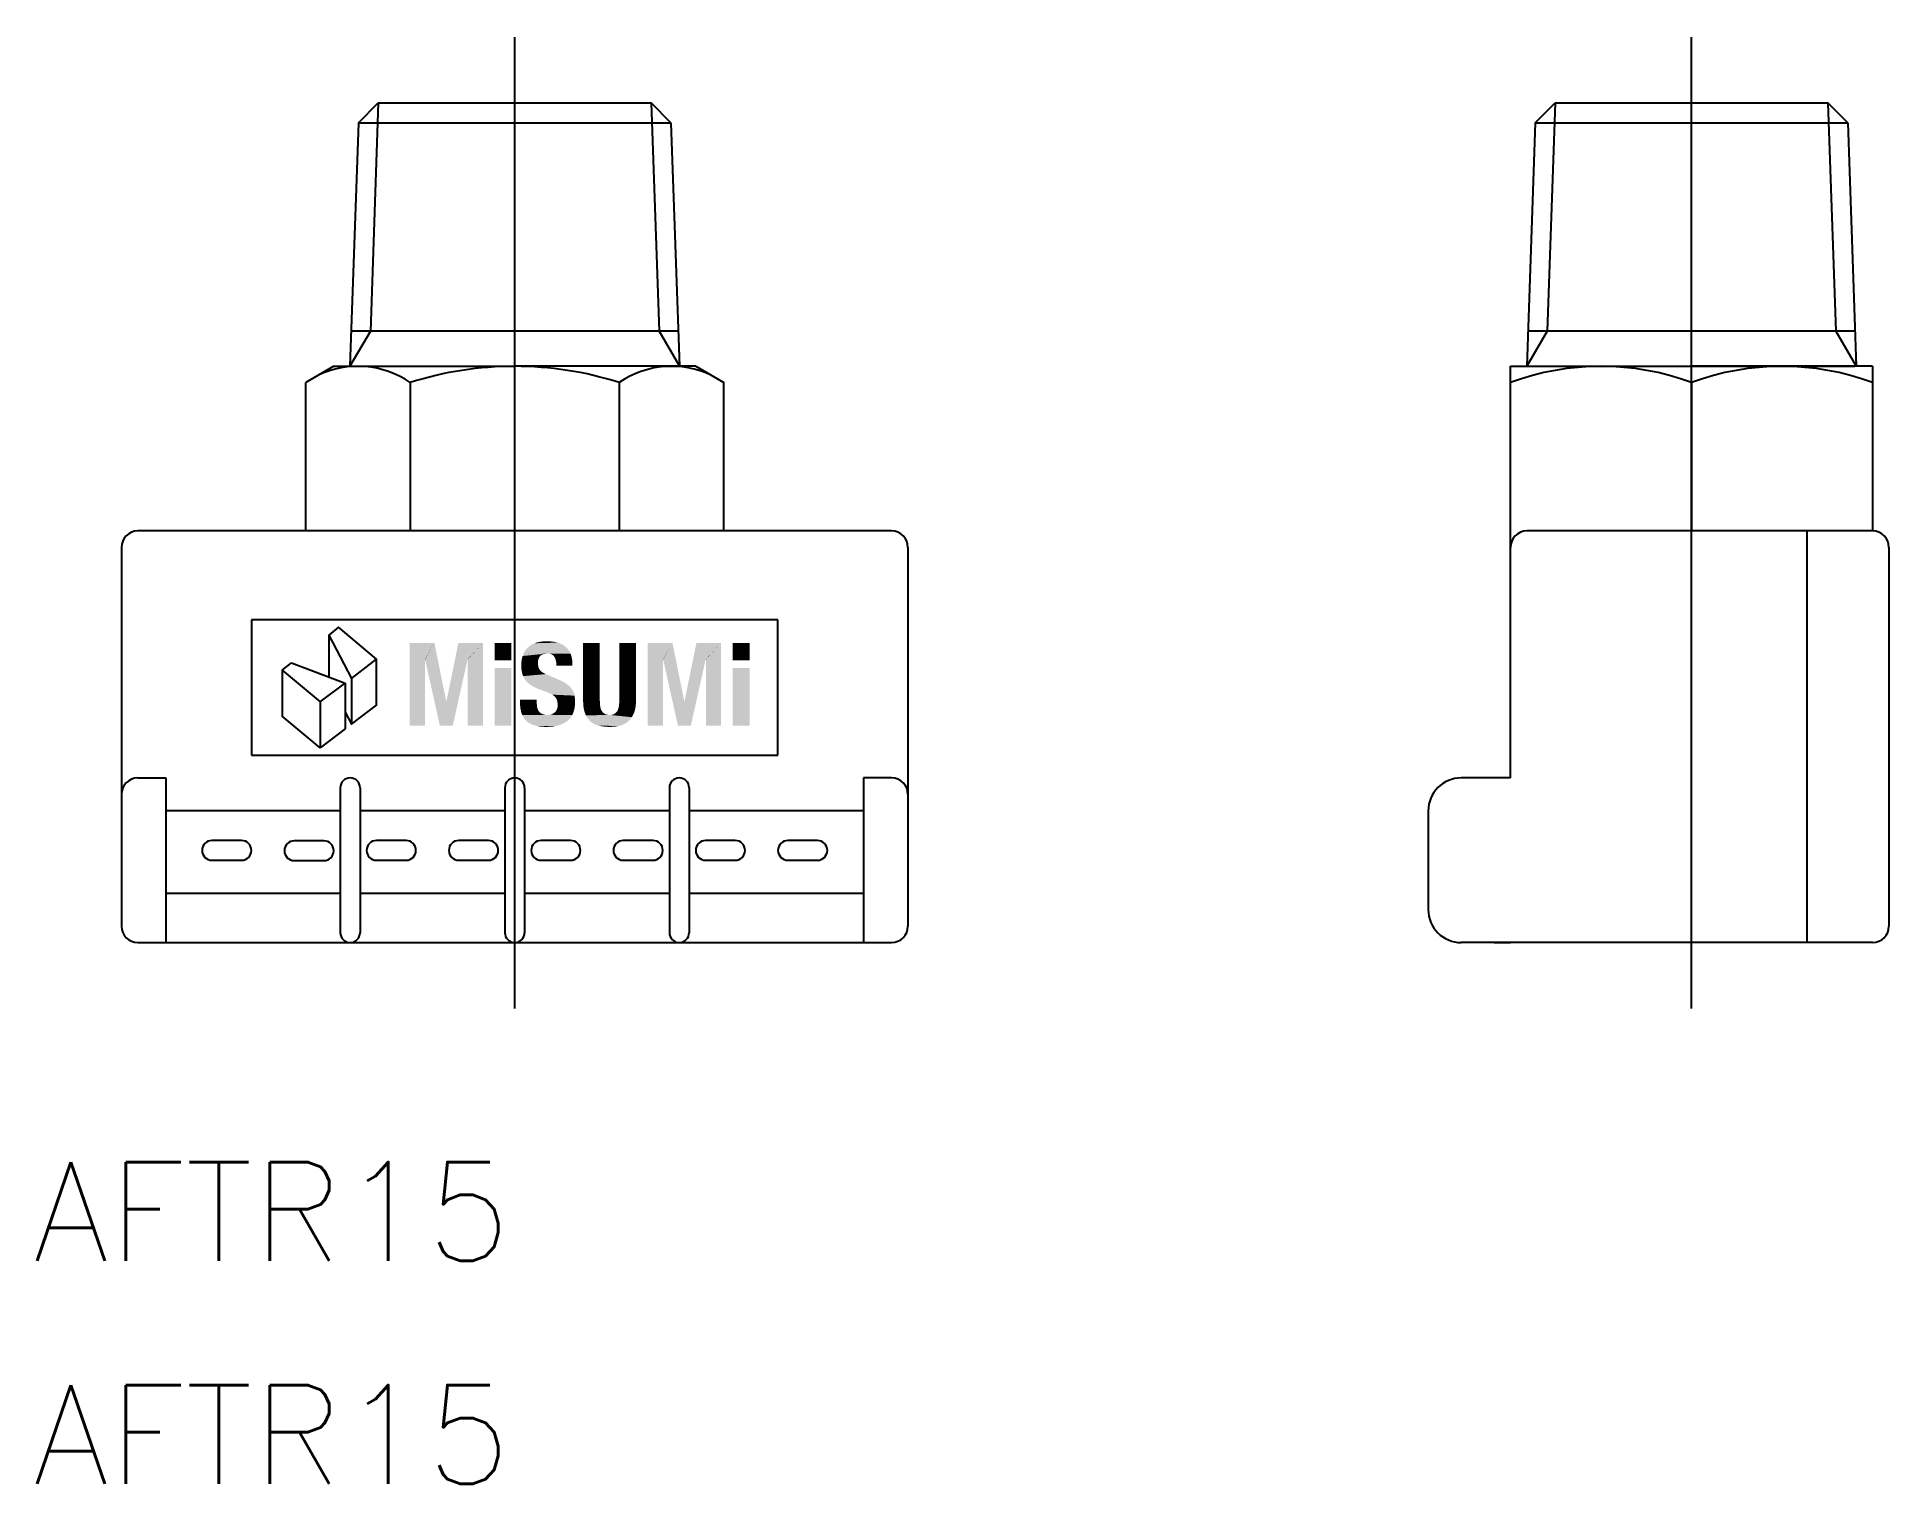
# Model space of a CAD drawing. Extents: x -14.5 to 41.8, y -16.4 to 27.5.
import ezdxf

# ---------------------------------------------------------------- set-up
doc = ezdxf.new("R2010")
doc.units = 0
doc.linetypes.add('CENTER', pattern=[50.8, 31.75, -6.35, 6.35, -6.35])
doc.layers.get('0').update_dxf_attribs({"linetype": 'CONTINUOUS'})
doc.layers.add('CENTER', color=1, linetype='CONTINUOUS')
doc.styles.get("Standard").update_dxf_attribs({"font": 'txt.shx', "height": 3, "bigfont": 'bigfont.shx'})

msp = doc.modelspace()

# ---------------------------------------------------------------- linework, layer by layer
at = {"color": 7, "linetype": 'CONTINUOUS'}
for p, q in [((-4.746, 24.898), (-4.144, 25.5)), ((-4.144, 25.5), (4.144, 25.5)), ((4.746, 24.898), (4.144, 25.5)), ((31.012, 24.898), (31.614, 25.5)), ((31.614, 25.5), (39.903, 25.5)), ((40.505, 24.898), (39.903, 25.5)), ((-4.746, 24.898), (-5.005, 17.5)), ((-4.746, 24.898), (4.746, 24.898)), ((4.746, 24.898), (5.005, 17.5)), ((31.012, 24.898), (30.754, 17.5)), ((31.012, 24.898), (40.505, 24.898)), ((40.505, 24.898), (40.764, 17.5)), ((4.967, 18.571), (-4.967, 18.571)), ((40.726, 18.571), (30.791, 18.571)), ((-5.5, 17.5), (-6.351, 17.009)), ((-5.5, 17.5), (0, 17.5)), ((5.5, 17.5), (0, 17.5)), ((5.5, 17.5), (6.351, 17.009)), ((30.259, 17.5), (40.718, 17.5)), ((30.259, 5), (30.259, 17.5)), ((41.259, 17.5), (35.759, 17.5)), ((41.259, 17.5), (41.259, 12.5)), ((-6.351, 12.5), (-6.351, 17.009)), ((-3.175, 17.009), (-3.175, 12.5)), ((3.175, 17.009), (3.175, 12.5)), ((6.351, 12.5), (6.351, 17.009)), ((35.759, 17.009), (35.759, 12.5)), ((0, 12.5), (-11.45, 12.5)), ((11.45, 12.5), (0, 12.5)), ((35.759, 12.5), (30.759, 12.5)), ((41.259, 12.5), (35.759, 12.5)), ((39.259, 12.5), (39.259, 0)), ((39.259, 12.5), (39.259, 0)), ((40.759, 12.5), (39.259, 12.5)), ((-11.95, 12), (-11.95, 0.5)), ((11.95, 12), (11.95, 0.5)), ((41.759, 12), (41.759, 0.5)), ((-8, 9.8), (-8, 5.696)), ((8, 9.8), (-8, 9.8)), ((8, 5.696), (8, 9.8)), ((-7.066, 8.271), (-6.78, 8.495)), ((-6.78, 8.495), (-5.153, 7.873)), ((-4.957, 8.02), (-4.203, 8.606)), ((-7.066, 8.271), (-7.066, 6.876)), ((-5.153, 7.873), (-5.153, 6.489)), ((-5.907, 5.918), (-7.066, 6.876)), ((-5.914, 7.308), (-5.914, 5.918)), ((-5.153, 6.489), (-5.907, 5.918)), ((-8, 5.696), (8, 5.696)), ((-11.45, 5), (-10.6, 5)), ((-10.6, 5), (-10.6, 0)), ((-5.3, 4.7), (-5.3, 0.3)), ((-5, 5), (-5, 5)), ((-4.7, 4.7), (-4.7, 0.3)), ((-0.3, 4.7), (-0.3, 0.3)), ((0, 5), (0, 5)), ((0, 5), (0, 5)), ((0.3, 4.7), (0.3, 0.3)), ((4.7, 4.7), (4.7, 0.3)), ((5, 5), (5, 5)), ((5.3, 4.7), (5.3, 0.3)), ((10.6, 5), (10.6, 0)), ((11.45, 5), (10.6, 5)), ((30.259, 5), (28.759, 5)), ((-5.4, 4), (-10.6, 4)), ((-5.3, 4), (-10.6, 4)), ((-0.3, 4), (-4.7, 4)), ((-0.3, 4), (-4.7, 4)), ((4.7, 4), (0.3, 4)), ((4.7, 4), (0.3, 4)), ((10.6, 4), (5.3, 4)), ((10.6, 4), (5.4, 4)), ((27.759, 4), (27.759, 1)), ((-8.3, 3.1), (-9.2, 3.1)), ((-5.8, 3.089), (-6.7, 3.089)), ((-3.3, 3.1), (-4.2, 3.1)), ((-0.8, 3.1), (-1.7, 3.1)), ((1.7, 3.1), (0.8, 3.1)), ((4.2, 3.1), (3.3, 3.1)), ((6.7, 3.1), (5.8, 3.1)), ((9.2, 3.1), (8.3, 3.1)), ((-9.2, 2.5), (-8.3, 2.5)), ((-6.7, 2.489), (-5.8, 2.489)), ((-4.2, 2.5), (-3.3, 2.5)), ((-1.7, 2.5), (-0.8, 2.5)), ((0.8, 2.5), (1.7, 2.5)), ((3.3, 2.5), (4.2, 2.5)), ((5.8, 2.5), (6.7, 2.5)), ((8.3, 2.5), (9.2, 2.5)), ((-10.6, 1.5), (-5.3, 1.5)), ((-4.7, 1.5), (-0.3, 1.5)), ((0.3, 1.5), (4.7, 1.5)), ((5.3, 1.5), (10.6, 1.5)), ((-11.45, 0), (11.45, 0)), ((41.259, 0), (28.759, 0)), ((29.759, 0), (30.259, 0))]:
    msp.add_line(p, q, dxfattribs=at)
at = {"color": 3, "linetype": 'CONTINUOUS'}
for p, q in [((-4.144, 25.5), (-4.386, 18.571)), ((4.144, 25.5), (4.386, 18.571)), ((31.614, 25.5), (31.372, 18.571)), ((39.903, 25.5), (40.145, 18.571)), ((-4.386, 18.571), (-5.005, 17.5)), ((4.386, 18.571), (5.005, 17.5)), ((31.372, 18.571), (30.754, 17.5)), ((40.145, 18.571), (40.764, 17.5))]:
    msp.add_line(p, q, dxfattribs=at)
at = {"color": 7, "linetype": 'CONTINUOUS'}
for points in [[(-5.153, 7.001), (-4.959, 6.632), (-4.203, 7.21), (-4.203, 8.606), (-5.355, 9.577), (-5.649, 9.339), (-5.649, 8.063)], [(-5.649, 9.339), (-4.957, 8.02), (-4.957, 6.633)], [(-7.066, 8.271), (-5.914, 7.308), (-5.153, 7.873)]]:
    msp.add_lwpolyline(points, dxfattribs=at)
for centre, radius, start, end in [((-4.763, 14.689), 2.811, 55.6158, 115.6158), ((0, 6.991), 10.509, 72.412, 107.588), ((4.763, 14.689), 2.811, 64.3843, 124.3843), ((33.009, 9.557), 7.943, 69.7438, 110.2562), ((38.509, 9.557), 7.943, 69.7438, 110.2562), ((-11.45, 12), 0.5, 90, 180), ((11.45, 12), 0.5, 0, 90), ((30.759, 12), 0.5, 90, 180), ((41.259, 12), 0.5, 0, 90), ((-11.45, 4.5), 0.5, 90, 180), ((-5, 4.7), 0.3, 90, 180), ((-5, 4.7), 0.3, 0, 90), ((0, 4.7), 0.3, 90, 180), ((0, 4.7), 0.3, 0, 90), ((5, 4.7), 0.3, 90, 180), ((5, 4.7), 0.3, 0, 90), ((11.45, 4.5), 0.5, 0, 90), ((28.759, 4), 1, 90, 180), ((-9.2, 2.8), 0.3, 90, 270), ((-8.3, 2.8), 0.3, 90, 90), ((-8.3, 2.8), 0.3, 270, 90), ((-6.7, 2.789), 0.3, 90, 270), ((-5.8, 2.789), 0.3, 270, 90), ((-4.2, 2.8), 0.3, 90, 270), ((-3.3, 2.8), 0.3, 270, 90), ((-1.7, 2.8), 0.3, 90, 270), ((-0.8, 2.8), 0.3, 270, 90), ((0.8, 2.8), 0.3, 90, 270), ((1.7, 2.8), 0.3, 270, 90), ((3.3, 2.8), 0.3, 90, 270), ((4.2, 2.8), 0.3, 270, 90), ((5.8, 2.8), 0.3, 90, 270), ((6.7, 2.8), 0.3, 270, 90), ((8.3, 2.8), 0.3, 90, 270), ((9.2, 2.8), 0.3, 270, 90), ((28.759, 1), 1, 180, 270), ((-11.45, 0.5), 0.5, 180, 270), ((-5, 0.3), 0.3, 180, 270), ((-5, 0.3), 0.3, 270, 0), ((0, 0.3), 0.3, 180, 270), ((0, 0.3), 0.3, 270, 0), ((5, 0.3), 0.3, 180, 270), ((5, 0.3), 0.3, 270, 0), ((11.45, 0.5), 0.5, 270, 0), ((41.259, 0.5), 0.5, 270, 0)]:
    msp.add_arc(centre, radius, start, end, dxfattribs=at)
at = {"color": 7, "linetype": 'CONTINUOUS', "extrusion": (0, 0, -1)}
for points in [[(3.193, 9.101), (2.729, 8.595), (3.193, 6.589)], [(2.729, 8.595), (3.193, 9.101), (2.44, 9.101)], [(2.44, 9.101), (2.722, 8.595), (2.729, 8.595)], [(2.44, 9.101), (2.081, 7.328), (2.722, 8.595)], [(1.712, 9.101), (1.434, 8.595), (2.074, 7.328)], [(1.434, 8.595), (1.712, 9.101), (0.963, 9.101)], [(0.963, 9.101), (1.426, 8.595), (1.434, 8.595)], [(0.963, 9.101), (0.963, 6.589), (1.426, 8.595)], [(-0.523, 9.05), (-1.472, 9.038), (-0.446, 9.001)], [(-1.472, 9.038), (-1.543, 8.987), (-0.446, 9.001)], [(-0.608, 9.09), (-1.392, 9.078), (-0.523, 9.05)], [(-1.392, 9.078), (-1.472, 9.038), (-0.523, 9.05)], [(-0.702, 9.12), (-1.305, 9.109), (-0.608, 9.09)], [(-1.305, 9.109), (-1.392, 9.078), (-0.608, 9.09)], [(-0.804, 9.14), (-1.209, 9.131), (-0.702, 9.12)], [(-1.209, 9.131), (-1.305, 9.109), (-0.702, 9.12)], [(-0.914, 9.15), (-1.108, 9.145), (-0.804, 9.14)], [(-1.108, 9.145), (-1.209, 9.131), (-0.804, 9.14)], [(-1.002, 9.151), (-1.108, 9.145), (-0.914, 9.15)], [(-0.973, 9.151), (-1.002, 9.151), (-0.914, 9.15)], [(-2.08, 9.101), (-2.586, 9.1), (-2.079, 9.099)], [(-2.586, 9.1), (-2.586, 9.086), (-2.079, 9.099)], [(-2.079, 9.099), (-2.586, 9.086), (-2.079, 9.081)], [(-2.586, 9.086), (-2.586, 9.054), (-2.079, 9.081)], [(-2.079, 9.081), (-2.586, 9.054), (-2.079, 9.047)], [(-2.586, 9.054), (-2.586, 9.007), (-2.079, 9.047)], [(-2.079, 9.047), (-2.586, 9.007), (-2.079, 8.997)], [(-2.586, 9.007), (-2.586, 8.946), (-2.079, 8.997)], [(-2.586, 9.1), (-2.08, 9.101), (-2.096, 9.101)], [(-2.586, 9.1), (-2.096, 9.101), (-2.13, 9.101)], [(-2.586, 9.1), (-2.13, 9.101), (-2.177, 9.101)], [(-2.586, 9.1), (-2.177, 9.101), (-2.234, 9.101)], [(-2.586, 9.1), (-2.234, 9.101), (-2.297, 9.101)], [(-2.586, 9.1), (-2.297, 9.101), (-2.425, 9.101)], [(-2.586, 9.1), (-2.425, 9.101), (-2.483, 9.101)], [(-2.586, 9.1), (-2.483, 9.101), (-2.532, 9.101)], [(-2.586, 9.1), (-2.532, 9.101), (-2.567, 9.101)], [(-2.586, 9.1), (-2.567, 9.101), (-2.584, 9.101)], [(-3.179, 9.101), (-3.685, 9.1), (-3.178, 9.099)], [(-3.685, 9.1), (-3.685, 9.086), (-3.178, 9.099)], [(-3.178, 9.099), (-3.685, 9.086), (-3.178, 9.081)], [(-3.685, 9.086), (-3.685, 9.054), (-3.178, 9.081)], [(-3.178, 9.081), (-3.685, 9.054), (-3.178, 9.047)], [(-3.685, 9.054), (-3.685, 9.007), (-3.178, 9.047)], [(-3.178, 9.047), (-3.685, 9.007), (-3.178, 8.997)], [(-3.685, 9.007), (-3.685, 8.946), (-3.178, 8.997)], [(-3.685, 9.1), (-3.179, 9.101), (-3.195, 9.101)], [(-3.685, 9.1), (-3.195, 9.101), (-3.228, 9.101)], [(-3.685, 9.1), (-3.228, 9.101), (-3.276, 9.101)], [(-3.685, 9.1), (-3.276, 9.101), (-3.333, 9.101)], [(-3.685, 9.1), (-3.333, 9.101), (-3.396, 9.101)], [(-3.685, 9.1), (-3.396, 9.101), (-3.524, 9.101)], [(-3.685, 9.1), (-3.524, 9.101), (-3.582, 9.101)], [(-3.685, 9.1), (-3.582, 9.101), (-3.63, 9.101)], [(-3.685, 9.1), (-3.63, 9.101), (-3.665, 9.101)], [(-3.685, 9.1), (-3.665, 9.101), (-3.683, 9.101)], [(-4.041, 9.101), (-4.505, 8.595), (-4.041, 6.589)], [(-4.505, 8.595), (-4.041, 9.101), (-4.794, 9.101)], [(-4.794, 9.101), (-4.512, 8.595), (-4.505, 8.595)], [(-4.794, 9.101), (-5.153, 7.328), (-4.512, 8.595)], [(-5.522, 9.101), (-5.801, 8.595), (-5.16, 7.328)], [(-5.801, 8.595), (-5.522, 9.101), (-6.272, 9.101)], [(-6.272, 9.101), (-5.808, 8.595), (-5.801, 8.595)], [(-6.272, 9.101), (-6.272, 6.589), (-5.808, 8.595)], [(2.729, 8.595), (2.729, 6.589), (3.193, 6.589)], [(2.722, 8.595), (2.081, 7.328), (2.275, 6.589)], [(1.434, 8.595), (1.881, 6.589), (2.074, 7.328)], [(1.426, 8.595), (0.963, 6.589), (1.426, 6.589)], [(-0.201, 8.491), (-0.705, 8.489), (-0.198, 8.432)], [(-0.705, 8.489), (-0.705, 8.474), (-0.198, 8.432)], [(-0.705, 8.474), (-0.707, 8.437), (-0.198, 8.432)], [(-0.214, 8.602), (-0.707, 8.535), (-0.201, 8.491)], [(-0.707, 8.535), (-0.705, 8.498), (-0.201, 8.491)], [(-0.705, 8.498), (-0.705, 8.489), (-0.201, 8.491)], [(-0.238, 8.702), (-0.768, 8.695), (-0.214, 8.602)], [(-0.768, 8.695), (-0.747, 8.668), (-0.214, 8.602)], [(-0.747, 8.668), (-0.719, 8.605), (-0.214, 8.602)], [(-0.719, 8.605), (-0.707, 8.535), (-0.214, 8.602)], [(-0.273, 8.792), (-0.948, 8.776), (-0.238, 8.702)], [(-0.948, 8.776), (-0.9, 8.769), (-0.238, 8.702)], [(-0.9, 8.769), (-0.859, 8.756), (-0.238, 8.702)], [(-0.859, 8.756), (-0.824, 8.739), (-0.238, 8.702)], [(-0.824, 8.739), (-0.794, 8.719), (-0.238, 8.702)], [(-0.794, 8.719), (-0.768, 8.695), (-0.238, 8.702)], [(-0.32, 8.872), (-1.656, 8.856), (-0.273, 8.792)], [(-1.656, 8.856), (-0.987, 8.778), (-0.273, 8.792)], [(-0.273, 8.792), (-0.987, 8.778), (-0.973, 8.778)], [(-0.273, 8.792), (-0.973, 8.778), (-0.948, 8.776)], [(-0.377, 8.942), (-1.605, 8.926), (-0.32, 8.872)], [(-1.605, 8.926), (-1.656, 8.856), (-0.32, 8.872)], [(-0.446, 9.001), (-1.543, 8.987), (-0.377, 8.942)], [(-1.543, 8.987), (-1.605, 8.926), (-0.377, 8.942)], [(-1.656, 8.856), (-1.698, 8.775), (-0.987, 8.778)], [(-0.987, 8.778), (-1.698, 8.775), (-1.006, 8.778)], [(-1.006, 8.778), (-1.698, 8.775), (-1.051, 8.774)], [(-1.698, 8.775), (-1.729, 8.685), (-1.051, 8.774)], [(-1.051, 8.774), (-1.729, 8.685), (-1.092, 8.765)], [(-1.092, 8.765), (-1.729, 8.685), (-1.127, 8.75)], [(-1.127, 8.75), (-1.729, 8.685), (-1.159, 8.73)], [(-1.159, 8.73), (-1.729, 8.685), (-1.185, 8.705)], [(-1.185, 8.705), (-1.729, 8.685), (-1.207, 8.675)], [(-1.729, 8.685), (-1.747, 8.583), (-1.207, 8.675)], [(-1.207, 8.675), (-1.747, 8.583), (-1.226, 8.641)], [(-1.226, 8.641), (-1.747, 8.583), (-1.241, 8.601)], [(-1.241, 8.601), (-1.747, 8.583), (-1.253, 8.557)], [(-1.747, 8.583), (-1.752, 8.528), (-1.253, 8.557)], [(-1.253, 8.557), (-1.752, 8.528), (-1.261, 8.509)], [(-1.752, 8.528), (-1.753, 8.499), (-1.261, 8.509)], [(-1.261, 8.509), (-1.753, 8.499), (-1.267, 8.405)], [(-1.753, 8.499), (-1.753, 8.485), (-1.267, 8.405)], [(-1.753, 8.485), (-1.753, 8.477), (-1.267, 8.405)], [(-1.753, 8.477), (-1.753, 8.476), (-1.267, 8.405)], [(-1.753, 8.476), (-1.753, 8.47), (-1.267, 8.405)], [(-1.753, 8.47), (-1.753, 8.456), (-1.267, 8.405)], [(-1.753, 8.456), (-1.753, 8.423), (-1.267, 8.405)], [(-2.079, 8.997), (-2.586, 8.946), (-2.079, 8.933)], [(-2.586, 8.946), (-2.586, 8.872), (-2.079, 8.933)], [(-2.079, 8.933), (-2.586, 8.872), (-2.079, 8.857)], [(-2.586, 8.872), (-2.586, 8.788), (-2.079, 8.857)], [(-2.079, 8.857), (-2.586, 8.788), (-2.079, 8.772)], [(-2.586, 8.788), (-2.586, 8.695), (-2.079, 8.772)], [(-2.079, 8.772), (-2.586, 8.695), (-2.079, 8.677)], [(-2.586, 8.695), (-2.586, 8.594), (-2.079, 8.677)], [(-2.079, 8.677), (-2.586, 8.594), (-2.079, 8.468)], [(-2.586, 8.594), (-2.586, 8.488), (-2.079, 8.468)], [(-2.586, 8.488), (-2.586, 8.266), (-2.079, 8.468)], [(-2.079, 8.468), (-2.586, 8.266), (-2.079, 8.021)], [(-3.178, 8.997), (-3.685, 8.946), (-3.178, 8.933)], [(-3.685, 8.946), (-3.685, 8.872), (-3.178, 8.933)], [(-3.178, 8.933), (-3.685, 8.872), (-3.178, 8.857)], [(-3.685, 8.872), (-3.685, 8.788), (-3.178, 8.857)], [(-3.178, 8.857), (-3.685, 8.788), (-3.178, 8.771)], [(-3.685, 8.788), (-3.685, 8.695), (-3.178, 8.771)], [(-3.178, 8.771), (-3.685, 8.695), (-3.178, 8.677)], [(-3.685, 8.695), (-3.685, 8.594), (-3.178, 8.677)], [(-3.178, 8.677), (-3.685, 8.594), (-3.178, 8.468)], [(-3.685, 8.594), (-3.685, 8.488), (-3.178, 8.468)], [(-3.685, 8.488), (-3.685, 8.266), (-3.178, 8.468)], [(-3.178, 8.468), (-3.685, 8.266), (-3.178, 8.021)], [(-4.505, 8.595), (-4.505, 6.589), (-4.041, 6.589)], [(-4.512, 8.595), (-5.153, 7.328), (-4.959, 6.589)], [(-5.801, 8.595), (-5.353, 6.589), (-5.16, 7.328)], [(-5.808, 8.595), (-6.272, 6.589), (-5.808, 6.589)], [(-0.707, 8.437), (-0.719, 8.37), (-0.198, 8.432)], [(-0.198, 8.432), (-0.719, 8.37), (-0.198, 8.417)], [(-0.198, 8.417), (-0.719, 8.37), (-0.198, 8.408)], [(-0.198, 8.408), (-0.719, 8.37), (-0.198, 8.395)], [(-0.198, 8.395), (-0.719, 8.37), (-0.2, 8.346)], [(-0.719, 8.37), (-0.742, 8.311), (-0.2, 8.346)], [(-0.2, 8.346), (-0.742, 8.311), (-0.21, 8.253)], [(-0.742, 8.311), (-0.779, 8.259), (-0.21, 8.253)], [(-0.779, 8.259), (-0.805, 8.234), (-0.21, 8.253)], [(-0.21, 8.253), (-0.805, 8.234), (-0.228, 8.169)], [(-0.805, 8.234), (-0.838, 8.21), (-0.228, 8.169)], [(-0.838, 8.21), (-0.877, 8.187), (-0.228, 8.169)], [(-0.877, 8.187), (-0.922, 8.164), (-0.228, 8.169)], [(-0.228, 8.169), (-0.922, 8.164), (-0.254, 8.092)], [(-0.922, 8.164), (-0.946, 8.153), (-0.254, 8.092)], [(-0.946, 8.153), (-0.959, 8.147), (-0.254, 8.092)], [(-0.959, 8.147), (-0.965, 8.145), (-0.254, 8.092)], [(-0.965, 8.145), (-0.977, 8.14), (-0.254, 8.092)], [(-0.965, 8.145), (-0.965, 8.145), (-0.254, 8.092)], [(-0.977, 8.14), (-1.001, 8.129), (-0.254, 8.092)], [(-1.001, 8.129), (-1.035, 8.115), (-0.254, 8.092)], [(-1.035, 8.115), (-1.076, 8.097), (-0.254, 8.092)], [(-1.076, 8.097), (-1.169, 8.056), (-0.254, 8.092)], [(-0.254, 8.092), (-1.169, 8.056), (-0.29, 8.021)], [(-1.169, 8.056), (-1.261, 8.017), (-0.29, 8.021)], [(-0.29, 8.021), (-1.261, 8.017), (-0.336, 7.957)], [(-1.261, 8.017), (-1.3, 8), (-0.336, 7.957)], [(-1.3, 8), (-1.33, 7.987), (-0.336, 7.957)], [(-1.33, 7.987), (-1.35, 7.978), (-0.336, 7.957)], [(-1.35, 7.978), (-1.358, 7.975), (-0.336, 7.957)], [(-1.358, 7.975), (-1.404, 7.954), (-0.336, 7.957)], [(-0.336, 7.957), (-1.404, 7.954), (-0.391, 7.898)], [(-1.404, 7.954), (-1.487, 7.911), (-0.391, 7.898)], [(-1.487, 7.911), (-1.559, 7.867), (-0.391, 7.898)], [(-0.391, 7.898), (-1.559, 7.867), (-0.454, 7.845)], [(-1.753, 8.423), (-1.753, 8.41), (-1.267, 8.405)], [(-1.753, 8.41), (-1.28, 8.405), (-1.267, 8.405)], [(-1.753, 8.41), (-1.308, 8.405), (-1.28, 8.405)], [(-1.753, 8.41), (-1.349, 8.405), (-1.308, 8.405)], [(-1.753, 8.41), (-1.4, 8.405), (-1.349, 8.405)], [(-1.753, 8.41), (-1.63, 8.405), (-1.4, 8.405)], [(-1.753, 8.41), (-1.679, 8.405), (-1.63, 8.405)], [(-1.753, 8.41), (-1.718, 8.405), (-1.679, 8.405)], [(-1.753, 8.41), (-1.744, 8.405), (-1.718, 8.405)], [(-1.753, 8.41), (-1.753, 8.405), (-1.744, 8.405)], [(-2.586, 8.266), (-2.586, 8.041), (-2.079, 8.021)], [(-2.586, 8.041), (-2.586, 7.827), (-2.079, 8.021)], [(-2.079, 8.021), (-2.586, 7.827), (-2.079, 7.809)], [(-3.685, 8.266), (-3.685, 8.041), (-3.178, 8.021)], [(-3.685, 8.041), (-3.685, 7.828), (-3.178, 8.021)], [(-3.178, 8.021), (-3.685, 7.828), (-3.178, 7.809)], [(2.074, 7.328), (1.881, 6.589), (2.275, 6.589)], [(2.275, 6.589), (2.081, 7.328), (2.074, 7.328)], [(-0.669, 7.373), (-0.669, 7.367), (-0.163, 7.368)], [(-0.164, 7.373), (-0.669, 7.373), (-0.163, 7.368)], [(-0.163, 7.368), (-0.669, 7.367), (-0.163, 7.351)], [(-0.669, 7.367), (-0.669, 7.353), (-0.163, 7.351)], [(-0.669, 7.353), (-0.669, 7.318), (-0.163, 7.351)], [(-0.163, 7.351), (-0.669, 7.318), (-0.163, 7.303)], [(-0.669, 7.318), (-0.669, 7.304), (-0.163, 7.303)], [(-0.669, 7.373), (-0.164, 7.373), (-0.181, 7.373)], [(-0.669, 7.373), (-0.181, 7.373), (-0.213, 7.373)], [(-0.669, 7.373), (-0.213, 7.373), (-0.258, 7.373)], [(-0.669, 7.373), (-0.258, 7.373), (-0.312, 7.373)], [(-0.669, 7.373), (-0.312, 7.373), (-0.434, 7.373)], [(-0.669, 7.373), (-0.434, 7.373), (-0.552, 7.373)], [(-1.559, 7.867), (-1.619, 7.822), (-0.454, 7.845)], [(-0.454, 7.845), (-1.619, 7.822), (-0.526, 7.796)], [(-1.619, 7.822), (-1.672, 7.775), (-0.526, 7.796)], [(-0.526, 7.796), (-1.672, 7.775), (-0.607, 7.752)], [(-0.669, 7.373), (-0.552, 7.373), (-0.601, 7.373)], [(-0.669, 7.373), (-0.601, 7.373), (-0.639, 7.373)], [(-1.672, 7.775), (-1.716, 7.725), (-0.607, 7.752)], [(-0.607, 7.752), (-1.716, 7.725), (-0.698, 7.71)], [(-0.669, 7.373), (-0.639, 7.373), (-0.663, 7.373)], [(-1.716, 7.725), (-1.752, 7.673), (-0.698, 7.71)], [(-0.698, 7.71), (-1.752, 7.673), (-0.799, 7.671)], [(-1.752, 7.673), (-1.781, 7.618), (-0.799, 7.671)], [(-0.799, 7.671), (-1.781, 7.618), (-0.853, 7.652)], [(-0.853, 7.652), (-1.781, 7.618), (-0.894, 7.638)], [(-0.894, 7.638), (-1.781, 7.618), (-0.969, 7.611)], [(-1.781, 7.618), (-1.803, 7.56), (-0.969, 7.611)], [(-0.969, 7.611), (-1.803, 7.56), (-1.035, 7.584)], [(-1.035, 7.584), (-1.803, 7.56), (-1.092, 7.557)], [(-1.803, 7.56), (-1.818, 7.498), (-1.092, 7.557)], [(-1.092, 7.557), (-1.818, 7.498), (-1.142, 7.529)], [(-1.142, 7.529), (-1.818, 7.498), (-1.184, 7.498)], [(-1.184, 7.498), (-1.818, 7.498), (-1.22, 7.466)], [(-1.818, 7.498), (-1.828, 7.431), (-1.22, 7.466)], [(-1.22, 7.466), (-1.828, 7.431), (-1.249, 7.431)], [(-1.249, 7.431), (-1.828, 7.431), (-1.271, 7.394)], [(-1.828, 7.431), (-1.834, 7.36), (-1.271, 7.394)], [(-1.271, 7.394), (-1.834, 7.36), (-1.288, 7.354)], [(-1.834, 7.36), (-1.835, 7.323), (-1.288, 7.354)], [(-1.288, 7.354), (-1.835, 7.323), (-1.298, 7.309)], [(-1.835, 7.323), (-1.835, 7.314), (-1.298, 7.309)], [(-2.586, 7.827), (-2.586, 7.728), (-2.079, 7.809)], [(-2.079, 7.809), (-2.586, 7.728), (-2.079, 7.712)], [(-2.586, 7.728), (-2.586, 7.638), (-2.079, 7.712)], [(-2.079, 7.712), (-2.586, 7.638), (-2.079, 7.623)], [(-2.586, 7.638), (-2.586, 7.556), (-2.079, 7.623)], [(-2.079, 7.623), (-2.586, 7.556), (-2.079, 7.543)], [(-2.586, 7.556), (-2.586, 7.486), (-2.079, 7.543)], [(-2.079, 7.543), (-2.586, 7.486), (-2.079, 7.475)], [(-2.586, 7.486), (-2.586, 7.428), (-2.079, 7.475)], [(-2.079, 7.475), (-2.586, 7.428), (-2.079, 7.42)], [(-2.586, 7.428), (-2.586, 7.385), (-2.079, 7.42)], [(-2.079, 7.42), (-2.586, 7.385), (-2.079, 7.379)], [(-2.586, 7.385), (-2.586, 7.358), (-2.079, 7.379)], [(-2.079, 7.379), (-2.586, 7.358), (-2.079, 7.355)], [(-2.586, 7.358), (-2.586, 7.348), (-2.079, 7.355)], [(-2.079, 7.355), (-2.586, 7.348), (-2.079, 7.345)], [(-2.586, 7.348), (-2.592, 7.225), (-2.079, 7.345)], [(-2.079, 7.345), (-2.592, 7.225), (-2.08, 7.302)], [(-3.178, 7.33), (-3.683, 7.269), (-3.175, 7.268)], [(-3.685, 7.828), (-3.685, 7.729), (-3.178, 7.809)], [(-3.178, 7.809), (-3.685, 7.729), (-3.178, 7.711)], [(-3.685, 7.729), (-3.685, 7.638), (-3.178, 7.711)], [(-3.178, 7.711), (-3.685, 7.638), (-3.178, 7.622)], [(-3.685, 7.638), (-3.685, 7.557), (-3.178, 7.622)], [(-3.178, 7.622), (-3.685, 7.557), (-3.178, 7.542)], [(-3.685, 7.557), (-3.685, 7.486), (-3.178, 7.542)], [(-3.178, 7.542), (-3.685, 7.486), (-3.178, 7.474)], [(-3.685, 7.486), (-3.685, 7.429), (-3.178, 7.474)], [(-3.178, 7.474), (-3.685, 7.429), (-3.178, 7.419)], [(-3.685, 7.429), (-3.685, 7.385), (-3.178, 7.419)], [(-3.178, 7.419), (-3.685, 7.385), (-3.178, 7.379)], [(-3.685, 7.385), (-3.685, 7.358), (-3.178, 7.379)], [(-3.178, 7.379), (-3.685, 7.358), (-3.178, 7.354)], [(-3.685, 7.358), (-3.685, 7.349), (-3.178, 7.354)], [(-3.178, 7.354), (-3.685, 7.349), (-3.178, 7.347)], [(-3.685, 7.349), (-3.683, 7.269), (-3.178, 7.347)], [(-3.178, 7.347), (-3.683, 7.269), (-3.178, 7.33)], [(-5.16, 7.328), (-5.353, 6.589), (-4.959, 6.589)], [(-4.959, 6.589), (-5.153, 7.328), (-5.16, 7.328)], [(-0.669, 7.304), (-0.669, 7.299), (-0.163, 7.303)], [(-0.163, 7.303), (-0.669, 7.299), (-0.163, 7.283)], [(-0.669, 7.299), (-0.675, 7.19), (-0.163, 7.283)], [(-0.163, 7.283), (-0.675, 7.19), (-0.163, 7.272)], [(-0.163, 7.272), (-0.675, 7.19), (-0.163, 7.271)], [(-0.163, 7.271), (-0.675, 7.19), (-0.163, 7.268)], [(-0.163, 7.268), (-0.675, 7.19), (-0.163, 7.261)], [(-0.163, 7.261), (-0.675, 7.19), (-0.163, 7.247)], [(-0.163, 7.247), (-0.675, 7.19), (-0.165, 7.191)], [(-0.165, 7.191), (-0.675, 7.19), (-0.177, 7.088)], [(-0.675, 7.19), (-0.683, 7.141), (-0.177, 7.088)], [(-0.683, 7.141), (-0.695, 7.096), (-0.177, 7.088)], [(-0.695, 7.096), (-0.712, 7.056), (-0.177, 7.088)], [(-0.177, 7.088), (-0.712, 7.056), (-0.199, 6.993)], [(-0.712, 7.056), (-0.734, 7.02), (-0.199, 6.993)], [(-0.734, 7.02), (-0.762, 6.99), (-0.199, 6.993)], [(-0.199, 6.993), (-0.762, 6.99), (-0.231, 6.906)], [(-0.762, 6.99), (-0.795, 6.964), (-0.231, 6.906)], [(-0.795, 6.964), (-0.834, 6.943), (-0.231, 6.906)], [(-0.834, 6.943), (-0.879, 6.926), (-0.231, 6.906)], [(-0.879, 6.926), (-0.932, 6.916), (-0.231, 6.906)], [(-0.932, 6.916), (-0.991, 6.912), (-0.231, 6.906)], [(-0.991, 6.912), (-1.751, 6.91), (-0.231, 6.906)], [(-1.751, 6.91), (-1.7, 6.828), (-0.231, 6.906)], [(-0.231, 6.906), (-1.7, 6.828), (-0.273, 6.829)], [(-0.273, 6.829), (-1.7, 6.828), (-0.325, 6.76)], [(-1.7, 6.828), (-1.635, 6.758), (-0.325, 6.76)], [(-0.325, 6.76), (-1.635, 6.758), (-0.388, 6.7)], [(-1.635, 6.758), (-1.559, 6.699), (-0.388, 6.7)], [(-1.063, 6.917), (-1.751, 6.91), (-0.991, 6.912)], [(-1.133, 6.938), (-1.751, 6.91), (-1.063, 6.917)], [(-1.198, 6.976), (-1.751, 6.91), (-1.133, 6.938)], [(-1.228, 7.001), (-1.751, 6.91), (-1.198, 6.976)], [(-1.253, 7.03), (-1.79, 7.004), (-1.228, 7.001)], [(-1.79, 7.004), (-1.751, 6.91), (-1.228, 7.001)], [(-1.274, 7.064), (-1.79, 7.004), (-1.253, 7.03)], [(-1.289, 7.103), (-1.79, 7.004), (-1.274, 7.064)], [(-1.3, 7.145), (-1.817, 7.109), (-1.289, 7.103)], [(-1.817, 7.109), (-1.79, 7.004), (-1.289, 7.103)], [(-1.835, 7.314), (-1.835, 7.305), (-1.298, 7.309)], [(-1.298, 7.309), (-1.835, 7.305), (-1.304, 7.26)], [(-1.305, 7.193), (-1.817, 7.109), (-1.3, 7.145)], [(-1.835, 7.305), (-1.834, 7.289), (-1.304, 7.26)], [(-1.834, 7.289), (-1.832, 7.226), (-1.304, 7.26)], [(-1.304, 7.26), (-1.832, 7.226), (-1.306, 7.233)], [(-1.306, 7.218), (-1.817, 7.109), (-1.305, 7.193)], [(-1.306, 7.233), (-1.832, 7.226), (-1.306, 7.218)], [(-1.832, 7.226), (-1.817, 7.109), (-1.306, 7.218)], [(-2.08, 7.302), (-2.592, 7.225), (-2.084, 7.221)], [(-2.592, 7.225), (-2.599, 7.169), (-2.084, 7.221)], [(-2.084, 7.221), (-2.599, 7.169), (-2.092, 7.145)], [(-2.599, 7.169), (-2.61, 7.117), (-2.092, 7.145)], [(-2.092, 7.145), (-2.61, 7.117), (-2.104, 7.075)], [(-2.61, 7.117), (-2.627, 7.071), (-2.104, 7.075)], [(-2.104, 7.075), (-2.627, 7.071), (-2.12, 7.011)], [(-2.627, 7.071), (-2.648, 7.03), (-2.12, 7.011)], [(-2.648, 7.03), (-2.675, 6.994), (-2.12, 7.011)], [(-2.12, 7.011), (-2.675, 6.994), (-2.14, 6.952)], [(-2.675, 6.994), (-2.708, 6.963), (-2.14, 6.952)], [(-2.708, 6.963), (-2.747, 6.939), (-2.14, 6.952)], [(-2.14, 6.952), (-2.747, 6.939), (-2.164, 6.899)], [(-2.747, 6.939), (-2.792, 6.922), (-2.164, 6.899)], [(-2.792, 6.922), (-2.845, 6.913), (-2.164, 6.899)], [(-2.845, 6.913), (-2.904, 6.912), (-2.164, 6.899)], [(-2.904, 6.912), (-3.561, 6.844), (-2.164, 6.899)], [(-2.164, 6.899), (-3.561, 6.844), (-2.219, 6.804)], [(-3.561, 6.844), (-3.498, 6.761), (-2.219, 6.804)], [(-2.219, 6.804), (-3.498, 6.761), (-2.285, 6.727)], [(-3.498, 6.761), (-3.424, 6.694), (-2.285, 6.727)], [(-2.96, 6.919), (-3.561, 6.844), (-2.904, 6.912)], [(-3.007, 6.934), (-3.561, 6.844), (-2.96, 6.919)], [(-3.047, 6.956), (-3.613, 6.943), (-3.007, 6.934)], [(-3.613, 6.943), (-3.561, 6.844), (-3.007, 6.934)], [(-3.08, 6.985), (-3.613, 6.943), (-3.047, 6.956)], [(-3.109, 7.019), (-3.635, 6.998), (-3.08, 6.985)], [(-3.635, 6.998), (-3.613, 6.943), (-3.08, 6.985)], [(-3.653, 7.059), (-3.635, 6.998), (-3.109, 7.019)], [(-3.131, 7.059), (-3.653, 7.059), (-3.109, 7.019)], [(-3.149, 7.104), (-3.653, 7.059), (-3.131, 7.059)], [(-3.162, 7.154), (-3.667, 7.124), (-3.149, 7.104)], [(-3.667, 7.124), (-3.653, 7.059), (-3.149, 7.104)], [(-3.175, 7.268), (-3.677, 7.194), (-3.162, 7.154)], [(-3.677, 7.194), (-3.667, 7.124), (-3.162, 7.154)], [(-3.683, 7.269), (-3.677, 7.194), (-3.175, 7.268)], [(-0.388, 6.7), (-1.559, 6.699), (-0.463, 6.65)], [(-1.559, 6.699), (-1.473, 6.65), (-0.463, 6.65)], [(-0.463, 6.65), (-1.473, 6.65), (-0.552, 6.61)], [(-1.473, 6.65), (-1.377, 6.61), (-0.552, 6.61)], [(-0.552, 6.61), (-1.272, 6.581), (-0.653, 6.581)], [(-1.377, 6.61), (-1.272, 6.581), (-0.552, 6.61)], [(-0.653, 6.581), (-1.156, 6.561), (-0.768, 6.561)], [(-1.272, 6.581), (-1.156, 6.561), (-0.653, 6.581)], [(-0.768, 6.561), (-1.031, 6.551), (-0.896, 6.551)], [(-1.156, 6.561), (-1.031, 6.551), (-0.768, 6.561)], [(-2.285, 6.727), (-3.424, 6.694), (-2.362, 6.667)], [(-3.424, 6.694), (-3.341, 6.64), (-2.362, 6.667)], [(-2.362, 6.667), (-3.341, 6.64), (-2.446, 6.621)], [(-3.341, 6.64), (-3.251, 6.601), (-2.446, 6.621)], [(-2.446, 6.621), (-3.251, 6.601), (-2.538, 6.588)], [(-3.251, 6.601), (-3.154, 6.576), (-2.538, 6.588)], [(-2.538, 6.588), (-3.154, 6.576), (-2.637, 6.568)], [(-3.154, 6.576), (-3.053, 6.56), (-2.637, 6.568)], [(-2.637, 6.568), (-3.053, 6.56), (-2.739, 6.556)], [(-3.053, 6.56), (-2.949, 6.551), (-2.739, 6.556)], [(-2.739, 6.556), (-2.949, 6.551), (-2.843, 6.55)]]:
    msp.add_solid(points, dxfattribs=at)
at = {"color": 7, "linetype": 'CONTINUOUS'}
for points in [[(-0.352, 8.833), (-0.606, 9.101), (-0.606, 8.566)], [(-0.352, 8.833), (-0.099, 9.101), (-0.606, 9.101)], [(-0.352, 8.833), (-0.099, 8.566), (-0.099, 9.101)], [(6.882, 8.833), (6.628, 9.101), (6.628, 8.566)], [(6.882, 8.833), (7.135, 9.101), (6.628, 9.101)], [(6.882, 8.833), (7.135, 8.566), (7.135, 9.101)], [(-0.352, 8.833), (-0.606, 8.566), (-0.099, 8.566)], [(6.882, 8.833), (6.628, 8.566), (7.135, 8.566)], [(-0.352, 7.466), (-0.606, 8.343), (-0.606, 6.589)], [(-0.352, 7.466), (-0.099, 8.343), (-0.606, 8.343)], [(-0.352, 7.466), (-0.099, 6.589), (-0.099, 8.343)], [(6.882, 7.466), (6.628, 8.343), (6.628, 6.589)], [(6.882, 7.466), (7.135, 8.343), (6.628, 8.343)], [(6.882, 7.466), (7.135, 6.589), (7.135, 8.343)], [(-0.352, 7.466), (-0.606, 6.589), (-0.099, 6.589)], [(6.882, 7.466), (6.628, 6.589), (7.135, 6.589)]]:
    msp.add_solid(points, dxfattribs=at)
at = {"layer": 'CENTER', "color": 1, "linetype": 'CENTER'}
for p, q in [((0, -2), (0, 27.5)), ((35.759, -2), (35.759, 27.5))]:
    msp.add_line(p, q, dxfattribs=at)

# ---------------------------------------------------------------- texts
at = {"color": 7, "linetype": 'CONTINUOUS'}
for p in [(-14.643, -9.666), (-14.643, -16.442)]:
    msp.add_text('AFTR15', height=3, dxfattribs=at).set_placement(p)

doc.saveas('drawing.dxf')
